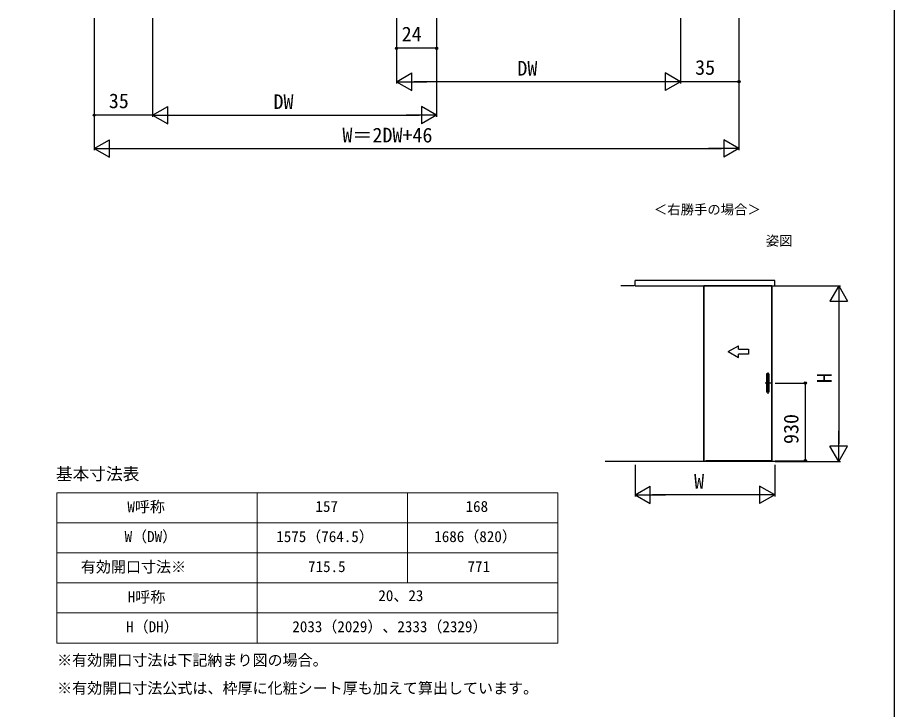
# Model space of a CAD drawing. Units: millimetres, scale not verified. Extents: x -525 to 525, y -784 to 780.
# Drawn here: x 0 to 525, y -369 to 45 of the extents above; entities that cross this region are included whole.
import ezdxf
from ezdxf.enums import TextEntityAlignment as Align

# ---------------------------------------------------------------- set-up
doc = ezdxf.new("R2010")
doc.units = ezdxf.units.MM
doc.header["$LTSCALE"] = 4
doc.layers.add('0-1_TABLE1', color=7, linetype='Continuous', lineweight=18)
for name, color, linetype in [('0-2_USER1', 3, 'Continuous'), ('0-6_YKK_A1', 4, 'Continuous'), ('0-7_YKK_D', 6, 'Continuous'), ('0-8_YKK_ZWAK', 7, 'Continuous')]:
    doc.layers.add(name, color=color, linetype=linetype)
doc.styles.add('ＭＳ ゴシック', font='')
doc.styles.get('ＭＳ ゴシック').set_extended_font_data('MS Gothic')

msp = doc.modelspace()

# ---------------------------------------------------------------- linework, layer by layer
at = {"layer": '0-1_TABLE1'}
for p, q in [((23.558, -239.595), (323.558, -239.595)), ((23.558, -239.595), (23.558, -329.595)), ((143.558, -239.595), (143.558, -329.595)), ((233.558, -239.595), (233.558, -293.595)), ((323.558, -239.595), (323.558, -329.595)), ((23.558, -257.595), (323.558, -257.595)), ((23.558, -275.595), (323.558, -275.595)), ((23.558, -293.595), (323.558, -293.595)), ((23.558, -311.595), (323.558, -311.595)), ((23.558, -329.595), (323.558, -329.595))]:
    msp.add_line(p, q, dxfattribs=at)
at = {"layer": '0-6_YKK_A1'}
for p, q in [((369.788, -115.858), (369.788, -112.608)), ((369.788, -115.858), (369.788, -112.608)), ((369.258, -115.858), (361.346, -115.858)), ((369.258, -115.858), (361.346, -115.858)), ((369.788, -115.858), (453.488, -115.858)), ((369.788, -115.858), (453.488, -115.858)), ((411.038, -115.658), (411.038, -219.958)), ((411.038, -115.658), (411.788, -115.658)), ((411.038, -115.658), (451.738, -115.658)), ((411.038, -220.458), (411.038, -115.658)), ((451.738, -115.658), (451.738, -220.258)), ((451.738, -220.458), (451.738, -115.658)), ((425.638, -155.14), (431.638, -151.676)), ((425.638, -155.14), (431.638, -151.676)), ((431.638, -153.64), (431.638, -151.676)), ((431.638, -153.64), (431.638, -151.676)), ((425.638, -155.14), (431.638, -158.604)), ((425.638, -155.14), (431.638, -158.604)), ((431.638, -153.64), (437.638, -153.64)), ((431.638, -153.64), (437.638, -153.64)), ((431.638, -158.604), (431.638, -156.64)), ((437.638, -156.64), (431.638, -156.64)), ((431.638, -158.604), (431.638, -156.64)), ((437.638, -156.64), (431.638, -156.64)), ((437.638, -153.64), (437.638, -156.64)), ((437.638, -153.64), (437.638, -156.64)), ((449.238, -167.73), (449.238, -180.385)), ((448.488, -168.508), (448.488, -179.408)), ((449.938, -168.458), (448.538, -168.458)), ((448.738, -169.508), (448.738, -178.408)), ((449.688, -169.458), (448.788, -169.458)), ((449.1, -169.068), (449.1, -168.793)), ((449.1, -168.793), (449.375, -168.793)), ((449.375, -169.068), (449.1, -169.068)), ((449.103, -168.897), (449.103, -168.857)), ((449.127, -168.897), (449.103, -168.897)), ((449.12, -168.839), (449.127, -168.839)), ((449.127, -168.862), (449.127, -168.897)), ((449.157, -168.861), (449.129, -168.861)), ((449.157, -168.839), (449.13, -168.799)), ((449.223, -168.912), (449.132, -168.912)), ((449.132, -169.023), (449.175, -169.023)), ((449.145, -168.944), (449.184, -168.944)), ((449.145, -168.99), (449.175, -168.99)), ((449.157, -168.799), (449.157, -168.839)), ((449.182, -168.799), (449.157, -168.799)), ((449.157, -168.861), (449.157, -168.897)), ((449.182, -168.897), (449.157, -168.897)), ((449.175, -168.99), (449.175, -169.023)), ((449.182, -168.799), (449.182, -168.897)), ((449.221, -168.799), (449.191, -168.799)), ((449.191, -168.799), (449.218, -168.839)), ((449.194, -168.897), (449.194, -168.857)), ((449.219, -168.897), (449.194, -168.897)), ((449.212, -168.839), (449.218, -168.839)), ((449.219, -168.862), (449.219, -168.897)), ((449.248, -168.861), (449.22, -168.861)), ((449.248, -168.839), (449.221, -168.799)), ((449.223, -169.063), (449.223, -168.912)), ((449.239, -169.063), (449.239, -168.946)), ((449.239, -169.063), (449.34, -169.063)), ((449.273, -168.799), (449.248, -168.799)), ((449.248, -168.799), (449.248, -168.839)), ((449.248, -168.861), (449.248, -168.897)), ((449.273, -168.897), (449.248, -168.897)), ((449.273, -168.799), (449.273, -168.897)), ((449.301, -168.799), (449.274, -168.799)), ((449.274, -168.799), (449.311, -168.862)), ((449.279, -168.951), (449.279, -169.029)), ((449.321, -169.029), (449.279, -169.029)), ((449.288, -168.942), (449.316, -168.942)), ((449.289, -169.002), (449.289, -168.972)), ((449.301, -168.799), (449.325, -168.839)), ((449.311, -168.897), (449.311, -168.862)), ((449.338, -168.897), (449.311, -168.897)), ((449.348, -168.799), (449.325, -168.839)), ((449.328, -168.954), (449.328, -168.957)), ((449.366, -168.957), (449.328, -168.957)), ((449.333, -169.014), (449.333, -169.017)), ((449.375, -168.799), (449.338, -168.862)), ((449.338, -168.897), (449.338, -168.862)), ((449.375, -168.799), (449.348, -168.799)), ((449.366, -168.943), (449.366, -168.957)), ((449.375, -168.793), (449.375, -169.068)), ((449.738, -169.508), (449.738, -178.408)), ((449.988, -168.508), (449.988, -179.408)), ((451.373, -173.958), (447.685, -173.958)), ((449.688, -178.458), (448.788, -178.458)), ((449.938, -179.458), (448.538, -179.458)), ((411.038, -220.458), (450.988, -220.458)), ((450.988, -220.458), (412.288, -220.458)), ((450.988, -220.458), (451.723, -220.458)), ((451.738, -220.458), (450.988, -220.458)), ((466.945, -220.908), (351.91, -220.908)), ((466.945, -220.908), (351.91, -220.908))]:
    msp.add_line(p, q, dxfattribs=at)
for points in [[(453.488, -115.858), (453.488, -112.608), (369.788, -112.608)], [(453.488, -115.858), (453.488, -112.608), (369.788, -112.608)], [(449.13, -168.799), (449.1, -168.799), (449.127, -168.839)], [(449.223, -169.063), (449.184, -169.063), (449.184, -168.944)]]:
    msp.add_lwpolyline(points, dxfattribs=at)
msp.add_lwpolyline([(371.538, -220.908), (371.538, -220.758), (451.738, -220.758), (451.738, -220.908)], close=True, dxfattribs=at)
msp.add_lwpolyline([(371.538, -220.908), (371.538, -220.758), (451.738, -220.758), (451.738, -220.908)], close=True, dxfattribs=at)
for centre, radius, start, end in [((448.538, -168.508), 0.05, 90, 180), ((448.788, -169.508), 0.05, 90, 180), ((449.339, -168.968), 0.241, 173.75987, 186.24013), ((449.132, -168.945), 0.0332, 90, 173.75987), ((449.132, -168.99), 0.0332, 186.24013, 270), ((449.12, -168.857), 0.0176, 90, 180), ((449.129, -168.862), 0.002, 90, 180), ((449.145, -168.954), 0.0106, 90, 175.99937), ((449.339, -168.968), 0.205, 175.99937, 183.55551), ((449.145, -168.98), 0.0106, 183.55551, 270), ((449.212, -168.857), 0.0176, 90, 180), ((449.22, -168.862), 0.002, 90, 180), ((449.274, -168.946), 0.0347, 103.82716, 180), ((449.303, -169.063), 0.155, 74.53399, 103.82716), ((449.288, -168.951), 0.009, 90, 180), ((449.313, -169.164), 0.194, 82.39589, 97.15267), ((449.306, -169.093), 0.092, 79.12428, 100.38886), ((449.316, -168.954), 0.0121, 360, 90), ((449.321, -169.017), 0.0121, 270, 360), ((449.321, -169.014), 0.0121, 360, 79.12428), ((449.335, -169.005), 0.0332, 26.61346, 82.39589), ((449.34, -169.039), 0.0241, 270, 324.31466), ((449.336, -168.943), 0.0302, 360, 74.53399), ((449.31, -169.017), 0.0603, 324.31467, 26.61346), ((449.688, -169.508), 0.05, 360, 90), ((449.938, -168.508), 0.05, 360, 90), ((448.788, -178.408), 0.05, 180, 270), ((449.688, -178.408), 0.05, 270, 360), ((448.538, -179.408), 0.05, 180, 270), ((449.938, -179.408), 0.05, 270, 360)]:
    msp.add_arc(centre, radius, start, end, dxfattribs=at)
at = {"layer": '0-7_YKK_D'}
for p, q in [((45.972, 44.394), (45.972, -14.606)), ((45.972, 44.394), (45.972, -34.606)), ((80.972, 44.394), (80.972, -14.606)), ((80.972, 44.394), (80.972, -14.606)), ((226.985, 44.394), (226.984, 5.394)), ((226.985, 44.394), (226.985, 25.394)), ((250.985, 44.394), (250.985, 25.394)), ((250.985, 44.394), (250.985, -14.606)), ((396.998, 44.394), (396.997, 5.39)), ((396.998, 44.394), (396.998, 5.394)), ((431.998, 44.394), (431.998, 5.394)), ((431.998, 44.394), (431.998, -34.606)), ((250.985, 26.394), (226.985, 26.394)), ((226.984, 6.394), (236.077, 11.644)), ((236.077, 1.144), (236.077, 11.644)), ((396.997, 6.39), (387.904, 11.641)), ((387.904, 11.641), (387.904, 1.141)), ((226.984, 6.394), (236.077, 1.144)), ((226.984, 6.394), (245.17, 6.394)), ((386.497, 6.391), (237.484, 6.394)), ((396.997, 6.39), (378.811, 6.391)), ((396.997, 6.39), (387.904, 1.141)), ((431.998, 6.394), (396.998, 6.394)), ((80.972, -13.606), (90.065, -8.356)), ((90.065, -18.856), (90.065, -8.356)), ((250.985, -13.606), (241.892, -8.356)), ((241.892, -8.356), (241.892, -18.856)), ((80.972, -13.606), (45.972, -13.606)), ((80.972, -13.606), (90.065, -18.856)), ((80.972, -13.606), (99.158, -13.606)), ((91.472, -13.606), (240.485, -13.606)), ((250.985, -13.606), (232.798, -13.606)), ((250.985, -13.606), (241.892, -18.856)), ((45.972, -33.606), (55.065, -28.356)), ((55.065, -38.856), (55.065, -28.356)), ((431.998, -33.606), (422.905, -28.356)), ((422.905, -28.356), (422.905, -38.856)), ((45.972, -33.606), (55.065, -38.856)), ((45.972, -33.606), (64.158, -33.606)), ((56.472, -33.606), (421.498, -33.606)), ((431.998, -33.606), (413.812, -33.606)), ((431.998, -33.606), (422.905, -38.856)), ((453.738, -115.858), (492.738, -115.858)), ((491.738, -115.858), (486.463, -124.995)), ((491.738, -115.858), (497.013, -124.995)), ((491.738, -115.858), (491.738, -134.131)), ((486.463, -124.995), (497.013, -124.995)), ((491.738, -126.408), (491.738, -210.358)), ((453.738, -173.958), (472.738, -173.958)), ((471.738, -173.958), (471.738, -220.458)), ((491.738, -220.908), (491.738, -202.635)), ((491.738, -220.908), (486.463, -211.772)), ((497.013, -211.772), (486.463, -211.772)), ((491.738, -220.908), (497.013, -211.772)), ((453.738, -220.458), (472.738, -220.458)), ((369.788, -222.908), (369.788, -241.908)), ((453.488, -222.908), (453.488, -241.908)), ((453.738, -220.908), (492.738, -220.908)), ((369.788, -240.908), (378.881, -235.658)), ((378.881, -246.158), (378.881, -235.658)), ((453.488, -240.908), (444.394, -235.658)), ((444.394, -235.658), (444.394, -246.158)), ((369.788, -240.908), (378.881, -246.158)), ((369.788, -240.908), (387.974, -240.908)), ((442.988, -240.908), (380.288, -240.908)), ((453.488, -240.908), (435.301, -240.908)), ((453.488, -240.908), (444.394, -246.158))]:
    msp.add_line(p, q, dxfattribs=at)
for centre in [(226.985, 26.394), (250.985, 26.394), (431.998, 6.394), (45.972, -13.606), (471.738, -173.958), (471.738, -220.458)]:
    msp.add_circle(centre, 0.637, dxfattribs=at)
at = {"layer": '0-8_YKK_ZWAK'}
msp.add_lwpolyline([(-524.9, -783.5), (525.1, -783.5), (525.1, 746.5)], dxfattribs=at)

# ---------------------------------------------------------------- texts
at = {"layer": '0-1_TABLE1', "style": 'ＭＳ ゴシック'}
for s, p in [('W呼称', (65.865, -253.3)), ('157', (178.459, -253.095)), ('168', (268.357, -253.095)), ('W（DW）', (64.203, -271.147)), ('1575（764.5）', (155.013, -271.147)), ('1686（820）', (249.615, -271.147)), ('有効開口寸法※', (37.996, -289.3)), ('715.5', (174.036, -289.095)), ('771', (269.533, -289.095)), ('H呼称', (66.121, -307.3)), ('20、23', (216.121, -306.482)), ('H（DH）', (65.124, -325.147)), ('2033（2029）、2333（2329）', (164.627, -325.07))]:
    msp.add_text(s, height=6.598, dxfattribs=at).set_placement(p, align=Align.BOTTOM_LEFT)
at = {"layer": '0-2_USER1', "style": 'ＭＳ ゴシック'}
for s, height, p in [('＜右勝手の場合＞', 5.865, (381.072, -74.803)), ('姿図', 5.865, (448.1, -93.5)), ('基本寸法表', 7.331, (23.062, -234.241)), ('※有効開口寸法は下記納まり図の場合。', 6.598, (23.787, -345.128)), ('※有効開口寸法公式は、枠厚に化粧シート厚も加えて算出しています。', 6.598, (23.787, -361.866))]:
    msp.add_text(s, height=height, dxfattribs=at).set_placement(p, align=Align.BOTTOM_LEFT)
at = {"layer": '0-7_YKK_D', "style": 'ＭＳ ゴシック'}
for s, p in [('24', (230.087, 27.894)), ('35', (405.771, 7.894)), ('35', (54.744, -12.106)), ('DW', (153.331, -12.606)), ('W＝2DW+46', (194.599, -32.606)), ('W', (405.16, -239.908))]:
    msp.add_text(s, height=8.798, dxfattribs=at).set_placement(p, align=Align.BOTTOM_LEFT)
for s, rotation, p in [('DW', 359.999, (299.343, 7.393)), ('H', 90, (490.238, -173.974)), ('930', 90, (470.238, -210.47))]:
    msp.add_text(s, height=8.798, rotation=rotation, dxfattribs=at).set_placement(p, align=Align.BOTTOM_LEFT)

doc.saveas('drawing.dxf')
